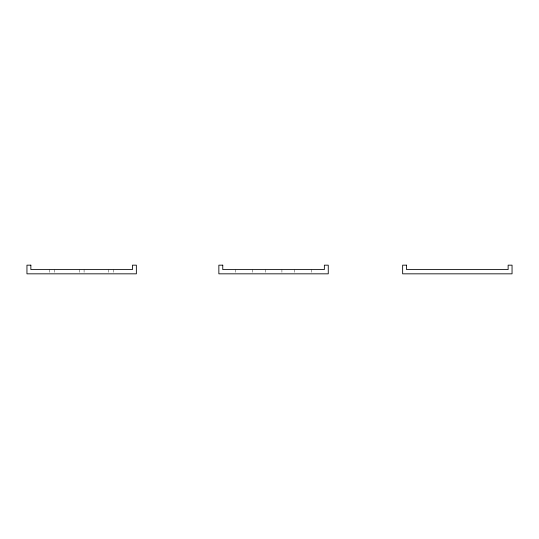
<?xml version="1.0" encoding="UTF-8"?>
<svg xmlns="http://www.w3.org/2000/svg" width="539" height="539" viewBox="0 0 539 539"><rect width="100%" height="100%" fill="white"/><g stroke="black" fill="none" stroke-linecap="round" stroke-linejoin="round"><path stroke-width="0.4" stroke-dasharray="2.69 2.02" d="M311.495 269.581L311.495 273.125M294.779 269.581L294.779 273.125M281.917 269.581L281.917 273.125M265.201 269.581L265.201 273.125M252.346 269.581L252.346 273.125M235.631 269.581L235.631 273.125M113.662 269.581L113.662 273.125M108.797 269.581L108.797 273.125M84.084 269.581L84.084 273.125M79.22 269.581L79.22 273.125M54.5 269.581L54.5 273.125M49.642 269.581L49.642 273.125"/><path stroke-width="0.81" d="M30.858 265.168L26.95 265.168L26.95 273.832L136.36 273.832L136.36 265.168L132.453 265.168L132.453 269.581L30.858 269.581L30.858 265.168M222.762 265.168L218.854 265.168L218.854 273.832L328.264 273.832L328.264 265.168L324.357 265.168L324.357 269.581L222.762 269.581L222.762 265.168M406.547 265.168L402.64 265.168L402.64 273.832L512.05 273.832L512.05 265.168L508.136 265.168L508.136 269.574L406.547 269.574L406.547 265.168"/></g></svg>
